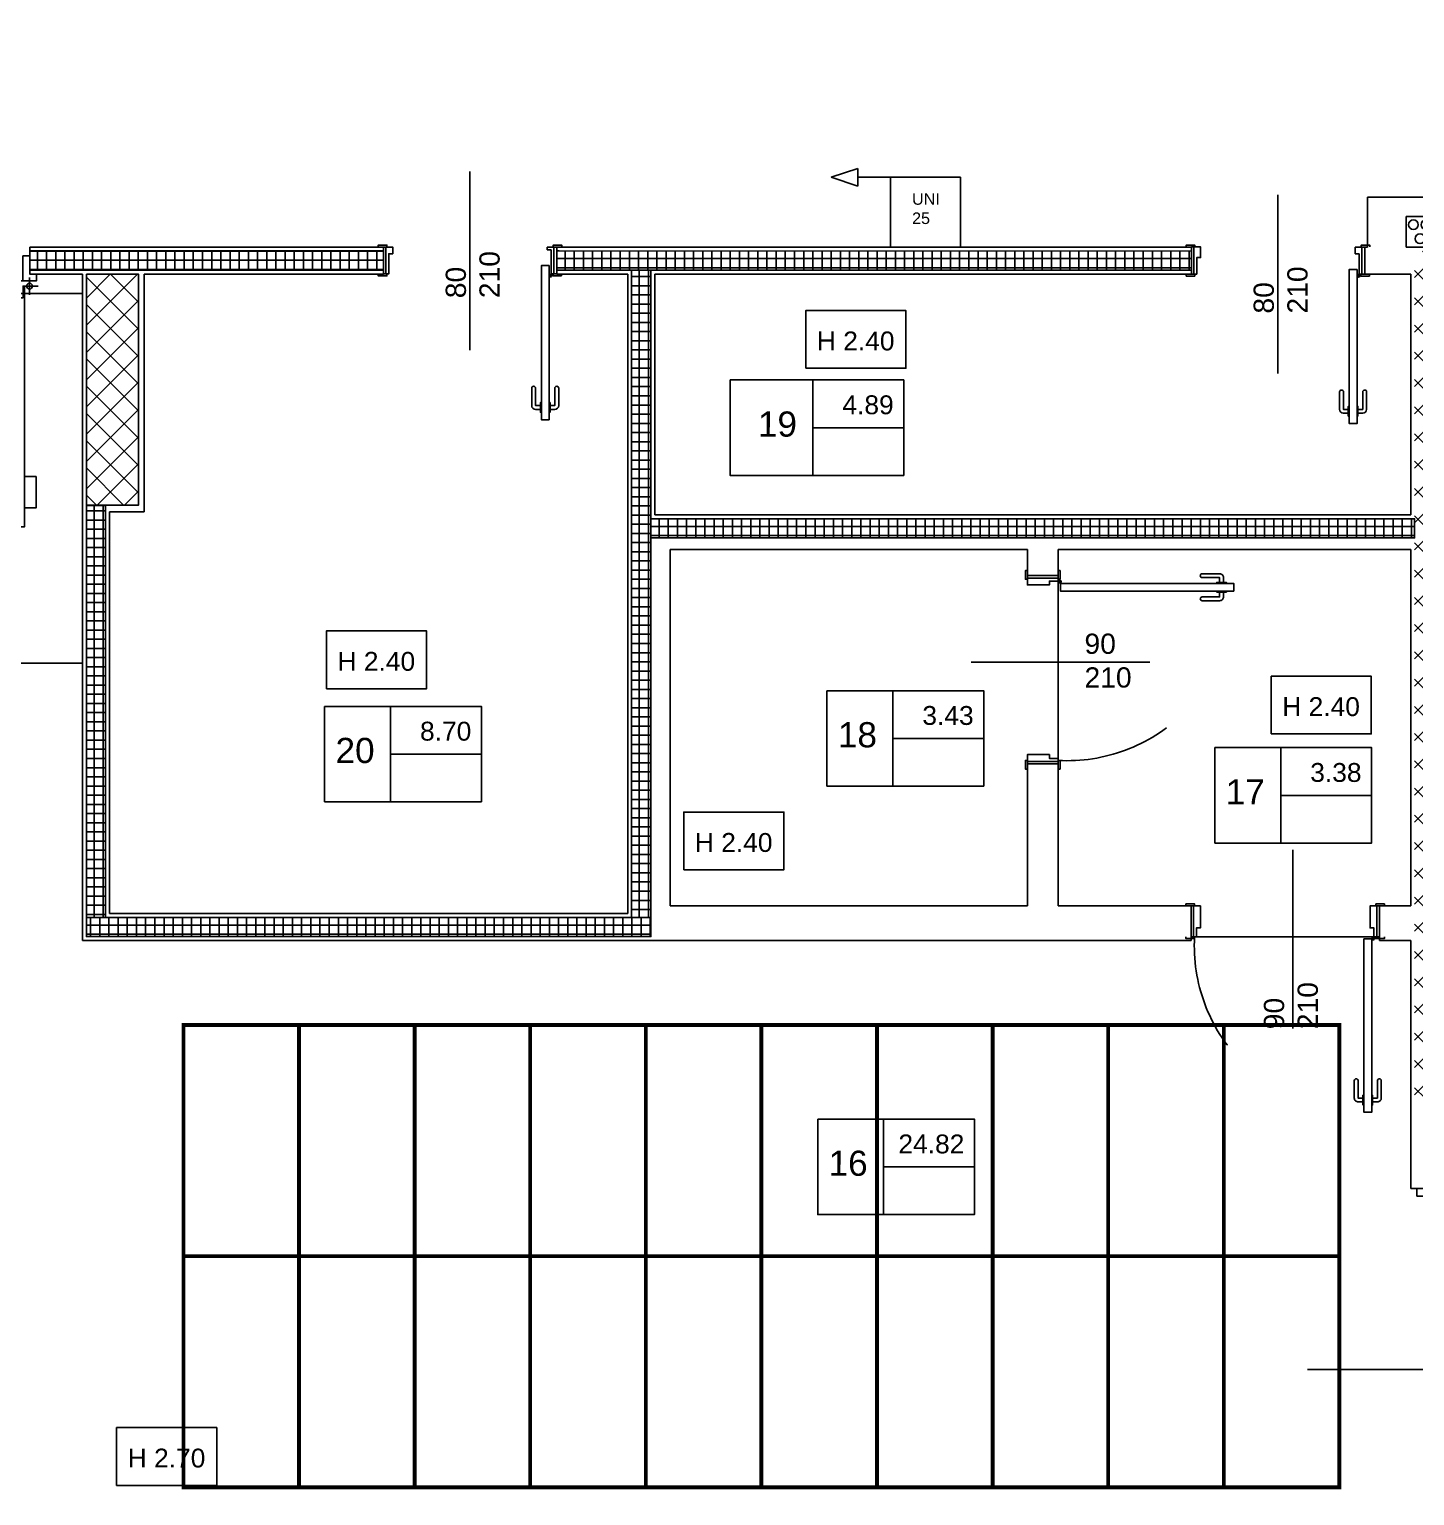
# Model space of a CAD drawing. Header units: millimetres. Extents: x 24747 to 137666, y -34589 to 43444.
# Drawn here: x 110213 to 110932, y 40150 to 40911 of the extents above; entities that cross this region are included whole.
import ezdxf

# ---------------------------------------------------------------- set-up
doc = ezdxf.new("R2010")
doc.units = ezdxf.units.MM
doc.header["$LTSCALE"] = 10
for name, pattern in [('ACAD_ISO03W100', [30, 12, -18]), ('CONTINOUS', [0]), ('DASHED', [19.05, 12.7, -6.35]), ('HIDDEN2', [4.7625, 3.175, -1.5875])]:
    doc.linetypes.add(name, pattern=pattern)
for name, color, linetype in [('EPC INTERRATO DEFINITIVO PILASTRI', 5, 'Continuous'), ('Idranti', 8, 'Continuous'), ('idranti_uni45', 1, 'Continuous'), ('MR_MURATURA REI 120', 41, 'Continuous'), ('Pannelli', 7, 'Continuous'), ('X_cavedi', 20, 'Continuous'), ('X_MURI', 3, 'Continuous'), ('X_Numerazione camere', 8, 'Continuous'), ('X_quote serramenti interni', 251, 'CONTINOUS'), ('X_Serramenti Int', 1, 'Continuous')]:
    doc.layers.add(name, color=color, linetype=linetype)
doc.layers.add('EPC RETINI PIANO INTERRATO DEFINITIVO', color=4, linetype='Continuous', lineweight=0)
doc.styles.add('nomi', font='arial.ttf')

# ---------------------------------------------------------------- blocks, each defined once
blk = doc.blocks.new('porta 120 metallica')
blk.add_line((66, 71.65), (66, -78.72))
at = {"linetype": 'ByBlock'}
for p, q in [((-4.42, -6.24), (3.42, -6.24)), ((0.09, -10.75), (0.09, -1.73))]:
    blk.add_line(p, q, dxfattribs=at)
at = {"color": 5, "linetype": 'HIDDEN2'}
blk.add_line((3.5, -3.53), (123.5, -3.53), dxfattribs=at)
at = {"linetype": 'ByBlock'}
for points in [[(-3.5, 0), (-3.5, -3.53), (3.5, -3.53), (3.5, 9.47), (0, 9.47), (0, 0)], [(123.5, -3.53), (123.5, 9.47), (127, 9.47), (127, 0), (130.5, 0), (130.5, -3.53)], [(8.79, -12.27), (8.79, -131.24), (3.49, -131.24), (3.49, -131.24), (2.79, -131.24), (2.79, -6.24), (3.49, -6.24), (3.49, -12.27)]]:
    blk.add_lwpolyline(points, close=True, dxfattribs=at)
for points in [[(2.8, -121.42), (-3.26, -121.42), (-3.26, -105.12), (2.79, -105.12)], [(8.79, -121.42), (14.85, -121.42), (14.85, -105.12), (8.79, -105.12)]]:
    blk.add_lwpolyline(points, dxfattribs=at)
blk.add_circle((0.09, -6.24), 1.51, dxfattribs=at)
at = {"color": 5, "linetype": 'HIDDEN2'}
blk.add_arc((0.02, -7.99), 123.56, 274.07323, 2.06635, dxfattribs=at)
blk = doc.blocks.new('porta 180 specc')
for p, q in [((-4.07, 88.76), (-4.07, 100.46)), ((-83.02, 90.79), (-83.02, 94.18)), ((-83.02, 94.18), (-64.68, 94.18)), ((-64.68, 94.18), (-64.68, 90.79)), ((-9.14, 93.84), (-0.32, 93.84)), ((0, 97.9), (0, 90.03)), ((3.98, 97.9), (0, 97.9)), ((14.62, 93.97), (3.98, 93.97)), ((14.62, 90.03), (14.62, 93.97)), ((-94.07, 90.01), (-94.07, 90.79)), ((-94.07, 90.79), (-4.07, 90.79)), ((-94.07, 86.65), (-94.07, 90.01)), ((-94.07, 90.01), (-94.07, 90.01)), ((-10.85, 86.65), (-94.07, 86.65)), ((-83.4, 81.03), (-83.4, 86.65)), ((-83.4, 86.65), (-77.77, 86.65)), ((-83.4, 81.03), (-83.4, 86.65)), ((-83.4, 86.65), (-21.52, 86.65)), ((-77.77, 86.65), (-77.77, 81.03)), ((-27.15, 81.03), (-27.15, 86.65)), ((-27.15, 86.65), (-21.52, 86.65)), ((-21.52, 86.65), (-21.52, 81.03)), ((-21.52, 86.65), (-21.52, 81.03)), ((-4.07, 90.01), (-10.85, 90.01)), ((-10.85, 90.01), (-10.85, 86.65)), ((-4.07, 90.79), (-4.07, 90.01)), ((0, 90.03), (14.62, 90.03)), ((0, 89.97), (0, -89.97)), ((-77.77, 81.03), (-83.4, 81.03)), ((-21.52, 81.03), (-83.4, 81.03)), ((-21.52, 81.03), (-27.15, 81.03)), ((71.32, 0), (-117.31, 0)), ((-77.77, -80.97), (-83.4, -80.97)), ((-83.4, -80.97), (-83.4, -86.6)), ((-21.52, -80.97), (-83.4, -80.97)), ((-83.4, -80.97), (-83.4, -86.6)), ((-77.77, -86.6), (-77.77, -80.97)), ((-21.52, -80.97), (-27.15, -80.97)), ((-27.15, -80.97), (-27.15, -86.6)), ((-21.52, -80.97), (-21.52, -86.6)), ((-10.85, -86.6), (-94.07, -86.6)), ((-94.07, -86.6), (-94.07, -89.96)), ((-94.07, -89.96), (-94.07, -89.96)), ((-94.07, -89.96), (-94.07, -90.74)), ((-94.07, -90.74), (-4.07, -90.74)), ((-83.4, -86.6), (-77.77, -86.6)), ((-83.4, -86.6), (-21.52, -86.6)), ((-83.02, -90.74), (-83.02, -94.13)), ((-64.68, -94.13), (-64.68, -90.74)), ((-27.15, -86.6), (-21.52, -86.6)), ((-10.85, -89.96), (-10.85, -86.6)), ((-4.07, -89.96), (-10.85, -89.96)), ((0, -97.85), (0, -89.97)), ((0, -89.97), (14.62, -89.97)), ((14.62, -89.97), (14.62, -93.91)), ((-83.02, -94.13), (-64.68, -94.13)), ((-9.14, -93.78), (1.01, -93.78)), ((3.98, -97.85), (0, -97.85)), ((14.62, -93.91), (3.98, -93.91))]:
    blk.add_line(p, q)
blk.add_lwpolyline([(-4.07, -90.74), (-4.07, -89.96)])
for centre in [(-4.07, 93.84), (-4.07, -93.78)]:
    blk.add_circle(centre, 1.7)
at = {"color": 5, "linetype": 'ACAD_ISO03W100', "ltscale": 0.5}
for centre, start, end in [((-4.66, 89.37), 179.09047, 272.3307), ((-4.66, -89.32), 87.6693, 180.90953)]:
    blk.add_arc(centre, 89.42, start, end, dxfattribs=at)
blk = doc.blocks.new('porta 90 specc')
at = {"extrusion": (0, 0, -1)}
for p, q in [((-45.03, 41.86), (-47.03, 41.86)), ((-46.03, 42.87), (-46.03, 40.86)), ((-29.12, 43.6), (-45.13, 43.6))]:
    blk.add_line(p, q, dxfattribs=at)
for p, q in [((-45.13, 45.1), (-45.13, -49.98)), ((-92.76, 0), (0, 0)), ((-29.12, -51.48), (-45.13, -51.48))]:
    blk.add_line(p, q)
for points in [[(130.94, 41.46), (130.94, 43.95, 0.414214), (128.93, 45.95), (119.91, 45.95, 1), (119.91, 43.95), (128.93, 43.95), (128.93, 41.46)], [(130.94, 36.45), (130.94, 33.94, -0.414214), (128.93, 31.94), (119.91, 31.94, -1), (119.91, 33.94), (128.93, 33.94), (128.93, 36.45)]]:
    blk.add_lwpolyline(points, format="xyb", dxfattribs=at)
for points in [[(45.13, 43.12), (46.13, 43.12), (46.13, 47.55), (45.13, 47.55)], [(29.12, 43.12), (28.12, 43.12), (28.12, 47.55), (29.12, 47.55)], [(132.44, 40.96), (132.44, 41.46), (127.43, 41.46), (127.43, 40.96)], [(29.12, 45.1), (29.12, 40.11), (40.62, 40.11), (40.62, 42.11), (45.13, 42.11), (45.13, 45.1)], [(132.44, 36.95), (132.44, 36.45), (127.43, 36.45), (127.43, 36.95)]]:
    blk.add_lwpolyline(points, dxfattribs=at)
blk.add_lwpolyline([(46.28, 40.96), (46.28, 36.95), (136.28, 36.95), (136.28, 40.96)], close=True, dxfattribs=at)
for points in [[(-45.13, -50.98), (-46.13, -50.98), (-46.13, -55.44), (-45.13, -55.44)], [(-29.12, -52.76), (-29.12, -47.97), (-40.62, -47.97), (-40.62, -49.98), (-45.13, -49.98), (-45.13, -52.76)], [(-29.12, -50.98), (-28.12, -50.98), (-28.12, -55.44), (-29.12, -55.44)]]:
    blk.add_lwpolyline(points)
blk.add_circle((46.03, 41.86), 0.652, dxfattribs=at)
at = {"color": 5, "linetype": 'ACAD_ISO03W100', "ltscale": 0.5, "extrusion": (0, 0, -1)}
blk.add_arc((49.84, 35.35), 86.46, 266.87807, 1.05972, dxfattribs=at)
blk = doc.blocks.new('cavedio grigia e nera')
at = {"color": 2}
for centre, start, end in [((1740.13, 44244.7, 0), 360, 180), ((1745.23, 44244.7, 0), 180, 360), ((1754.01, 44244.7, 0), 360, 180), ((1759.1, 44244.7, 0), 180, 360)]:
    blk.add_arc(centre, 2.55, start, end, dxfattribs=at)
at = {"layer": 'X_cavedi'}
for p, q in [((1723.78, 44252.63), (1723.78, 44236.63)), ((1763.96, 44252.63), (1723.78, 44252.63)), ((1763.96, 44236.63), (1763.96, 44252.63)), ((1723.78, 44236.63), (1763.96, 44236.63))]:
    blk.add_line(p, q, dxfattribs=at)
for centre, radius in [((1731.01, 44248.24), 2.5), ((1742.68, 44244.7, 0), 6.11), ((1742.68, 44244.7, 0), 6.11), ((1742.68, 44244.7, 0), 5.43), ((1756.56, 44244.7, 0), 6.11), ((1756.56, 44244.7, 0), 5.43), ((1727.58, 44240.96), 2.5), ((1734.06, 44240.96), 2.5)]:
    blk.add_circle(centre, radius, dxfattribs=at)
blk = doc.blocks.new('A$C7F2C6A65')
at = {"layer": 'Idranti', "color": 1}
for p, q in [((42344.8, 21429.1), (42358.53, 21433.75)), ((42358.53, 21433.75), (42358.53, 21424.44)), ((42344.8, 21429.1), (42358.53, 21424.44)), ((42393.67, 21429.1), (42358.53, 21429.1))]:
    blk.add_line(p, q, dxfattribs=at)
blk.add_lwpolyline([(42375.52, 21429.1), (42411.81, 21429.1), (42411.81, 21392.81), (42375.52, 21392.81)], close=True, dxfattribs=at)
at = {"layer": 'Idranti', "insert": (42386.72, 21412.8, 0), "char_height": 6, "width": 116.6418, "attachment_point": 4, "rotation": 0.04424, "style": 'nomi'}
blk.add_mtext('UNI\\P25', dxfattribs=at)

msp = doc.modelspace()

# ---------------------------------------------------------------- hatches: boundary and pattern name
at = {"layer": 'EPC RETINI PIANO INTERRATO DEFINITIVO'}
h = msp.add_hatch(dxfattribs=at)
h.set_pattern_fill('_USER', color=256, scale=10, angle=45, style=0, double=1, pattern_type=0)
h.set_pattern_definition([(45, (157624.513, 6383.593), (-7.0710678, 7.0710678), []), (135, (157624.513, 6383.593), (-7.0710678, -7.0710678), [])])
h.paths.add_polyline_path([(108851.46132, 41258.30505), (108896.46132, 41258.30505), (108896.46132, 41208.30505), (108851.46132, 41208.30505)])
h.paths.add_polyline_path([(108851.46132, 40862.30505), (108896.46132, 40862.30505), (108896.46132, 40812.30505), (108851.46132, 40812.30505)])
h.paths.add_polyline_path([(109268.20701, 40828.18846), (109268.20701, 40801.18846), (109388.20701, 40801.18846), (109388.20701, 40828.18846)])
h.paths.add_polyline_path([(109851.46318, 40784.32741), (109878.46318, 40784.32741), (109878.46318, 40553.62981), (109851.46318, 40553.62981)])
h.paths.add_polyline_path([(110242.97444, 40784.32741), (110269.97444, 40784.32741), (110269.97444, 40664.32741), (110242.97444, 40664.32741)])
h.paths.add_polyline_path([(110952.44177, 40356.30491), (110932.44177, 40356.30491), (110932.44177, 40796.30491), (110952.44177, 40796.30491)])
h.paths.add_polyline_path([(111607.37262, 40584.30491), (111884.43408, 40584.30491), (111884.43408, 40568.32323), (111607.37262, 40568.32323)])
h.paths.add_polyline_path([(111607.37262, 40769.30491), (111884.37262, 40769.30491), (111884.37262, 40796.30491), (111580.37262, 40796.30491), (111580.37262, 40356.30491), (111884.37262, 40356.30491), (111884.37262, 40383.30491), (111607.37262, 40383.30491)])
at = {"layer": 'MR_MURATURA REI 120'}
h = msp.add_hatch(dxfattribs=at)
h.set_pattern_fill('NET', color=256, scale=1.5, style=0)
h.set_pattern_definition([(0, (114708.576, -15001.19), (0, 4.7625), []), (90, (114708.576, -15001.19), (-4.7625, 3e-16), [])])
edge = h.paths.add_edge_path()
edge.add_line((110392.60161, 40796.33307), (110397.19708, 40796.33307))
edge.add_line((110397.19708, 40796.33307), (110397.19708, 40786.33307))
edge.add_line((110397.19708, 40786.33307), (110213.59003, 40786.33307))
edge.add_line((110213.59003, 40786.33307), (110213.59003, 40796.33307))
edge.add_line((110213.59003, 40796.33307), (110397.19708, 40796.33307))
h = msp.add_hatch(dxfattribs=at)
h.set_pattern_fill('NET', color=256, scale=1.5, style=0)
h.set_pattern_definition([(180, (106605.2795, 10550.4603), (0, 4.7625), []), (90, (106605.2795, 10550.4603), (4.7625, 3e-16), [])])
edge = h.paths.add_edge_path()
edge.add_line((110488.34781, 40796.31229), (110487.1982, 40796.31229))
edge.add_line((110487.1982, 40796.31229), (110487.1982, 40786.31229))
edge.add_line((110487.1982, 40786.31229), (110816.55249, 40786.30332))
edge.add_line((110816.55249, 40786.30332), (110816.55234, 40796.30332))
edge.add_line((110816.55234, 40796.30332), (110487.1982, 40796.31229))
h = msp.add_hatch(dxfattribs=at)
h.set_pattern_fill('NET', color=256, scale=1.5, angle=90, style=0)
h.set_pattern_definition([(90, (140771.856, 45054.9817), (-4.7625, 3e-16), []), (180, (140771.856, 45054.9817), (-6e-16, -4.7625), [])])
h.paths.add_polyline_path([(110526.01136, 40786.31089), (110536.01136, 40786.31089), (110536.01154, 40450.3155), (110526.01136, 40450.31566)])
h = msp.add_hatch(dxfattribs=at)
h.set_pattern_fill('NET', color=256, scale=1.5, angle=90, style=0)
h.set_pattern_definition([(90, (140488.8214, 45028.6144), (-4.7625, 3e-16), []), (180, (140488.8214, 45028.6144), (-6e-16, -4.7625), [])])
h.paths.add_polyline_path([(110242.97677, 40664.14335), (110252.97677, 40664.14335), (110252.97696, 40450.31995), (110242.97677, 40450.32011)])
h = msp.add_hatch(dxfattribs=at)
h.set_pattern_fill('NET', color=256, scale=1.5, style=0)
h.set_pattern_definition([(180, (106711.169, 10411.4735), (0, 4.7625), []), (90, (106711.169, 10411.4735), (4.7625, 3e-16), [])])
edge = h.paths.add_edge_path()
edge.add_line((110537.16096, 40657.32555), (110536.01136, 40657.32555))
edge.add_line((110536.01136, 40657.32555), (110536.01136, 40647.32555))
edge.add_line((110536.01136, 40647.32555), (110932.44177, 40647.31657))
edge.add_line((110932.44177, 40647.31657), (110932.44162, 40657.31657))
edge.add_line((110932.44162, 40657.31657), (110536.01136, 40657.32555))
h = msp.add_hatch(dxfattribs=at)
h.set_pattern_fill('NET', color=256, scale=1.5, style=0)
h.set_pattern_definition([(180, (106416.132, 10204.468), (0, 4.7625), []), (90, (106416.132, 10204.468), (4.7625, 3e-16), [])])
h.paths.add_polyline_path([(110242.97677, 40450.32011), (110242.97677, 40440.32011), (110536.01154, 40440.31545), (110536.01154, 40450.31113)])

# ---------------------------------------------------------------- linework, layer by layer
at = {"layer": 'EPC INTERRATO DEFINITIVO PILASTRI', "elevation": 0}
msp.add_lwpolyline([(110242.97444, 40784.32741), (110269.97444, 40784.32741), (110269.97444, 40664.32741), (110242.97444, 40664.32741)], close=True, dxfattribs=at)
at = {"layer": 'idranti_uni45', "linetype": 'Continuous'}
msp.add_line((110696.64841, 40798.28425, 0), (110696.64841, 40834.57225, 0), dxfattribs=at)
at = {"layer": 'MR_MURATURA REI 120', "elevation": 0}
for points in [[(110392.60161, 40796.33307), (110397.19708, 40796.33307), (110397.19708, 40786.33307), (110213.59003, 40786.33307), (110213.59003, 40796.33307), (110397.19708, 40796.33307)], [(110488.34781, 40796.31229), (110487.1982, 40796.31229), (110487.1982, 40786.31229), (110816.55249, 40786.30332), (110816.55234, 40796.30332), (110487.1982, 40796.31229)], [(110526.01136, 40786.31089), (110526.01136, 40786.31089), (110536.01136, 40786.31089), (110536.01154, 40450.3155), (110526.01136, 40450.31566), (110526.01136, 40786.31089)], [(110242.97677, 40664.14335), (110242.97677, 40664.14335), (110252.97677, 40664.14335), (110252.97696, 40450.31995), (110242.97677, 40450.32011), (110242.97677, 40664.14335)], [(110537.16096, 40657.32555), (110536.01136, 40657.32555), (110536.01136, 40647.32555), (110932.44177, 40647.31657), (110932.44162, 40657.31657), (110536.01136, 40657.32555)], [(110242.97677, 40450.32011), (110242.97677, 40450.32011), (110242.97677, 40440.32011), (110536.01154, 40440.31545), (110536.01154, 40450.31113), (110242.97677, 40450.32011)]]:
    msp.add_lwpolyline(points, dxfattribs=at)
at = {"layer": 'Pannelli', "color": 2, "const_width": 2}
for points in [[(110293.36623, 40394.42546), (110293.36623, 40274.42546), (110353.36623, 40274.42546), (110353.36623, 40394.42546)], [(110353.36623, 40394.42546), (110353.36623, 40274.42546), (110413.36623, 40274.42546), (110413.36623, 40394.42546)], [(110413.36623, 40394.42546), (110413.36623, 40274.42546), (110473.36623, 40274.42546), (110473.36623, 40394.42546)], [(110473.36623, 40394.42546), (110473.36623, 40274.42546), (110533.36623, 40274.42546), (110533.36623, 40394.42546)], [(110533.36623, 40394.42546), (110533.36623, 40274.42546), (110593.36623, 40274.42546), (110593.36623, 40394.42546)], [(110593.36623, 40394.42546), (110593.36623, 40274.42546), (110653.36623, 40274.42546), (110653.36623, 40394.42546)], [(110653.36623, 40394.42546), (110653.36623, 40274.42546), (110713.36623, 40274.42546), (110713.36623, 40394.42546)], [(110713.36623, 40394.42546), (110713.36623, 40274.42546), (110773.36623, 40274.42546), (110773.36623, 40394.42546)], [(110773.36623, 40394.42546), (110773.36623, 40274.42546), (110833.36623, 40274.42546), (110833.36623, 40394.42546)], [(110833.36623, 40394.42546), (110833.36623, 40274.42546), (110893.36623, 40274.42546), (110893.36623, 40394.42546)], [(110293.36623, 40274.42546), (110293.36623, 40154.42546), (110353.36623, 40154.42546), (110353.36623, 40274.42546)], [(110353.36623, 40274.42546), (110353.36623, 40154.42546), (110413.36623, 40154.42546), (110413.36623, 40274.42546)], [(110413.36623, 40274.42546), (110413.36623, 40154.42546), (110473.36623, 40154.42546), (110473.36623, 40274.42546)], [(110473.36623, 40274.42546), (110473.36623, 40154.42546), (110533.36623, 40154.42546), (110533.36623, 40274.42546)], [(110533.36623, 40274.42546), (110533.36623, 40154.42546), (110593.36623, 40154.42546), (110593.36623, 40274.42546)], [(110593.36623, 40274.42546), (110593.36623, 40154.42546), (110653.36623, 40154.42546), (110653.36623, 40274.42546)], [(110653.36623, 40274.42546), (110653.36623, 40154.42546), (110713.36623, 40154.42546), (110713.36623, 40274.42546)], [(110713.36623, 40274.42546), (110713.36623, 40154.42546), (110773.36623, 40154.42546), (110773.36623, 40274.42546)], [(110773.36623, 40274.42546), (110773.36623, 40154.42546), (110833.36623, 40154.42546), (110833.36623, 40274.42546)], [(110833.36623, 40274.42546), (110833.36623, 40154.42546), (110893.36623, 40154.42546), (110893.36623, 40274.42546)]]:
    msp.add_lwpolyline(points, close=True, dxfattribs=at)
at = {"layer": 'X_cavedi', "linetype": 'DASHED', "ltscale": 2, "elevation": 0}
msp.add_lwpolyline([(110027.3653, 40774.32094), (110240.97444, 40774.32094), (110240.97444, 40582.2983), (110027.3654, 40582.29831)], close=True, dxfattribs=at)
at = {"layer": 'X_MURI'}
for p, q in [((110907.99487, 40798.32093, 0), (110907.99487, 40824.30491, 0)), ((110907.99487, 40824.30491, 0), (110978.17653, 40824.30491, 0)), ((110927.99487, 40814.30491, 0), (110968.17653, 40814.30491, 0)), ((110927.99487, 40814.30491, 0), (110927.99487, 40798.32093, 0)), ((110731.41792, 40641.32189, 0), (110546.01847, 40641.32586, 0))]:
    msp.add_line(p, q, dxfattribs=at)
at = {"layer": 'X_MURI', "ltscale": 4}
for p, q in [((110397.19713, 40798.30843, 0), (110213.59002, 40798.31121, 0)), ((110397.19713, 40798.30843, 0), (110397.19681, 40784.30965, 0)), ((110487.19823, 40798.30917, 0), (110487.19802, 40784.88516, 0)), ((110816.55232, 40798.30536, 0), (110487.19823, 40798.30707, 0)), ((110816.55231, 40798.30536, 0), (110816.55252, 40784.281, 0)), ((110906.55346, 40798.32093, 0), (110906.55374, 40784.2806, 0)), ((110397.19681, 40784.30965, 0), (110272.97443, 40784.31212, 0)), ((110524.01219, 40784.30696, 0), (110487.19801, 40784.30786, 0)), ((110524.00564, 40452.31503, 0), (110524.01219, 40784.30696, 0)), ((110538.00778, 40659.34504, 0), (110538.01053, 40784.30696, 0)), ((110816.55252, 40784.281, 0), (110538.01053, 40784.30696, 0)), ((110538.01307, 40659.32028, 0), (110538.01053, 40784.30696, 0)), ((110930.44197, 40784.28054, 0), (110906.55374, 40784.2806, 0)), ((110254.97444, 40660.92747, 0), (110272.97445, 40660.92747, 0)), ((110914.27206, 40659.32097, 0), (110538.01307, 40659.32028, 0)), ((110930.44177, 40659.32097, 0), (110914.27206, 40659.32097, 0)), ((110546.01453, 40456.31483, 0), (110546.01847, 40641.32586, 0)), ((110731.41792, 40641.32619, 0), (110731.41798, 40627.90161, 0)), ((110747.41792, 40641.32619, 0), (110747.41798, 40627.90161, 0)), ((110914.272, 40641.32619, 0), (110747.41792, 40641.32619, 0)), ((110930.44171, 40641.32619, 0), (110914.272, 40641.32619, 0)), ((110546.01708, 40456.31519, 0), (110546.01566, 40525.47558, 0)), ((110731.41798, 40530.03795, 0), (110731.41798, 40456.31536, 0)), ((110747.41798, 40530.03795, 0), (110747.41798, 40456.31536, 0))]:
    msp.add_line(p, q, dxfattribs=at)
at = {"layer": 'X_MURI', "ltscale": 30}
for p, q in [((110213.59004, 40784.32741, 0), (110213.59002, 40798.31121, 0)), ((110907.99487, 40798.32093, 0), (110906.55346, 40798.32093, 0)), ((110968.17653, 40798.32093, 0), (110927.99487, 40798.32093, 0)), ((110213.59004, 40784.32741, 0), (110240.97444, 40784.32741, 0)), ((110240.97444, 40784.32741, 0), (110240.97444, 40438.31536, 0)), ((110272.97445, 40660.92747, 0), (110272.97443, 40784.31212, 0)), ((110930.44177, 40784.30697, 0), (110930.44177, 40659.32097, 0)), ((110254.97444, 40660.92747, 0), (110254.97444, 40452.31536, 0)), ((110930.44171, 40641.32619, 0), (110930.44177, 40624.32097, 0)), ((110731.40732, 40627.90161, 0), (110747.40732, 40627.90161, 0)), ((110930.44177, 40456.31536, 0), (110930.44177, 40624.32097, 0)), ((110731.40732, 40530.03795, 0), (110747.40732, 40530.03795, 0)), ((110524.00564, 40452.31471, 0), (110254.97444, 40452.31536, 0)), ((110731.41798, 40456.31536, 0), (110546.01453, 40456.31458, 0)), ((110816.40839, 40456.31536, 0), (110747.41798, 40456.31536, 0)), ((110816.40839, 40456.31536, 0), (110816.40839, 40438.31536, 0)), ((110930.44177, 40456.31536, 0), (110914.27206, 40456.31536, 0)), ((110914.27206, 40456.31536, 0), (110914.27206, 40438.31536, 0)), ((110816.40839, 40438.31536, 0), (110240.97444, 40438.31536, 0)), ((110930.44177, 40438.31536, 0), (110914.27206, 40438.31536, 0)), ((110930.44177, 40309.4934, 0), (110930.44177, 40438.31536, 0)), ((110944.22735, 40309.4934, 0), (110930.44177, 40309.4934, 0))]:
    msp.add_line(p, q, dxfattribs=at)
at = {"layer": 'X_MURI', "ltscale": 30, "elevation": 0}
msp.add_lwpolyline([(110930.44177, 40624.32097), (110930.44171, 40641.32619)], dxfattribs=at)
at = {"layer": 'X_Numerazione camere'}
for p, q in [((110620.10759, 40729.33265), (110620.10759, 40679.79171)), ((110620.10759, 40704.56218), (110667.27029, 40704.56218)), ((110661.60948, 40568.02815), (110661.60948, 40518.48721)), ((110400.87574, 40559.87344), (110400.87574, 40510.3325)), ((110661.60948, 40543.25768), (110708.77218, 40543.25768)), ((110400.87574, 40535.10297), (110448.03844, 40535.10297)), ((110862.94306, 40538.44502), (110862.94306, 40488.90408)), ((110862.94306, 40513.67455), (110910.10576, 40513.67455)), ((110656.78663, 40345.56885), (110656.78663, 40296.02791)), ((110656.78663, 40320.79838), (110703.94933, 40320.79838))]:
    msp.add_line(p, q, dxfattribs=at)
for points in [[(110616.42475, 40735.39992), (110668.39153, 40735.39992), (110668.39153, 40765.39992), (110616.42475, 40765.39992)], [(110577.09526, 40729.33265), (110667.27029, 40729.33265), (110667.27029, 40679.79171), (110577.09526, 40679.79171)], [(110367.6003, 40569.05552), (110419.56708, 40569.05552), (110419.56708, 40599.05552), (110367.6003, 40599.05552)], [(110857.9764, 40545.5534), (110909.94318, 40545.5534), (110909.94318, 40575.5534), (110857.9764, 40575.5534)], [(110627.39688, 40568.02815), (110708.77218, 40568.02815), (110708.77218, 40518.48721), (110627.39688, 40518.48721)], [(110366.66314, 40559.87344), (110448.03844, 40559.87344), (110448.03844, 40510.3325), (110366.66314, 40510.3325)], [(110828.73046, 40538.44502), (110910.10576, 40538.44502), (110910.10576, 40488.90408), (110828.73046, 40488.90408)], [(110553.0916, 40475.01642), (110605.05838, 40475.01643), (110605.05838, 40505.01643), (110553.0916, 40505.01642)], [(110622.57403, 40345.56885), (110703.94933, 40345.56885), (110703.94933, 40296.02791), (110622.57403, 40296.02791)], [(110258.71264, 40155.40658), (110310.67941, 40155.40658), (110310.67941, 40185.40658), (110258.71264, 40185.40658)]]:
    msp.add_lwpolyline(points, close=True, dxfattribs=at)
at = {"layer": 'X_Serramenti Int'}
for p, q in [((110442.0827, 40744.75138, 0), (110442.0827, 40837.5101, 0)), ((110861.43788, 40732.7665, 0), (110861.43788, 40825.52523, 0)), ((110398.46436, 40798.37002, 0), (110398.46406, 40784.37014)), ((110817.83487, 40798.38851, 0), (110817.83378, 40784.281, 0)), ((110398.18164, 40784.37014), (110397.1828, 40784.37014)), ((110817.55135, 40784.281, 0), (110816.55252, 40784.281, 0))]:
    msp.add_line(p, q, dxfattribs=at)
at = {"layer": 'X_Serramenti Int', "extrusion": (0, 0, -1)}
for p, q in [((110487.18295, 40798.30244, 0), (110482.19162, 40798.30244, 0)), ((110482.19162, 40798.30244, 0), (110482.19163, 40796.893, 0)), ((110482.19163, 40796.893, 0), (110484.19708, 40796.893, 0)), ((110484.19708, 40796.893, 0), (110484.19694, 40784.37809, 0)), ((110485.67886, 40798.30271, 0), (110485.67867, 40784.37823, 0)), ((110906.55346, 40798.32093, 0), (110901.56212, 40798.32093, 0)), ((110901.56212, 40798.32093, 0), (110901.56214, 40794.91149, 0)), ((110901.56214, 40794.91149, 0), (110903.56759, 40794.91149, 0)), ((110903.56759, 40794.91149, 0), (110903.56785, 40784.28012, 0)), ((110905.04937, 40798.32119, 0), (110905.04958, 40784.28025, 0)), ((110483.94619, 40784.4776, 0), (110483.94619, 40782.47216, 0)), ((110484.19694, 40784.37858, 0), (110487.18283, 40784.37858, 0)), ((110485.19966, 40784.37858, 0), (110485.19966, 40783.37585, 0)), ((110489.63393, 40783.37585, 0), (110489.63393, 40784.37858, 0)), ((110903.3171, 40784.37963, 0), (110903.3167, 40784.50007, 0)), ((110903.56785, 40784.2806, 0), (110906.55374, 40784.2806, 0)), ((110904.57057, 40784.2806, 0), (110904.57057, 40783.27788, 0)), ((110909.00484, 40783.27788, 0), (110909.00484, 40784.2806, 0)), ((110484.94891, 40783.47488, 0), (110482.94347, 40783.47488, 0)), ((110485.19966, 40783.37585, 0), (110489.63393, 40783.37585, 0)), ((110904.31982, 40783.3769, 0), (110902.31438, 40783.3769, 0)), ((110904.57057, 40783.27788, 0), (110909.00484, 40783.27788, 0))]:
    msp.add_line(p, q, dxfattribs=at)
at = {"layer": 'X_Serramenti Int', "elevation": 0}
for points in [[(110398.96572, 40798.37002), (110398.96572, 40799.37274), (110394.50917, 40799.37274), (110394.50917, 40798.37002)], [(110818.33623, 40798.38851), (110818.33623, 40799.39123), (110813.87968, 40799.39123), (110813.87968, 40798.38851)], [(110397.18194, 40798.37002), (110401.97389, 40798.37002), (110401.97391, 40794.8716), (110399.96846, 40794.8716), (110399.96815, 40784.37014), (110397.1828, 40784.37014)], [(110816.55245, 40798.38851), (110821.3444, 40798.38851), (110821.34442, 40792.89009), (110819.33897, 40792.89009), (110819.33786, 40784.281), (110816.55252, 40784.281)], [(110398.96542, 40784.37014), (110398.96542, 40783.36741), (110394.50887, 40783.36741), (110394.50887, 40784.37014)], [(110818.33514, 40784.281), (110818.33514, 40783.27828), (110813.87859, 40783.27828), (110813.87859, 40784.281)]]:
    msp.add_lwpolyline(points, dxfattribs=at)
at = {"layer": 'X_Serramenti Int', "extrusion": (0, 0, -1), "elevation": 0}
for points in [[(-110485.30554, 40798.37577), (-110485.30554, 40799.37849), (-110489.73981, 40799.37849), (-110489.73981, 40798.37577)], [(-110904.67605, 40798.39425), (-110904.67605, 40799.39698), (-110909.11031, 40799.39698), (-110909.11031, 40798.39425)], [(-110479.13881, 40712.55402), (-110478.63745, 40712.55402), (-110478.63745, 40717.56764), (-110479.13881, 40717.56764)], [(-110483.1497, 40712.55402), (-110483.65106, 40712.55402), (-110483.65106, 40717.56764), (-110483.1497, 40717.56764)], [(-110898.50932, 40710.57251), (-110898.00795, 40710.57251), (-110898.00795, 40715.58613), (-110898.50932, 40715.58613)], [(-110902.52021, 40710.57251), (-110903.02157, 40710.57251), (-110903.02157, 40715.58613), (-110902.52021, 40715.58613)]]:
    msp.add_lwpolyline(points, dxfattribs=at)
for points in [[(-110483.1497, 40788.71087), (-110479.13881, 40788.71087), (-110479.13881, 40708.71087), (-110483.1497, 40708.71087)], [(-110902.52021, 40786.72936), (-110898.50932, 40786.72936), (-110898.50932, 40706.72936), (-110902.52021, 40706.72936)]]:
    msp.add_lwpolyline(points, close=True, dxfattribs=at)
for points in [[(-110478.63745, 40714.05811), (-110476.13064, 40714.05811, 0.414213562), (-110474.12519, 40716.06355), (-110474.12519, 40725.08807, 1), (-110476.13064, 40725.08807), (-110476.13064, 40716.06355), (-110478.63745, 40716.06355)], [(-110483.65106, 40714.05811), (-110486.13559, 40714.05811, -0.414213562), (-110488.14104, 40716.06355), (-110488.14104, 40725.08807, -1), (-110486.13559, 40725.08807), (-110486.13559, 40716.06355), (-110483.65106, 40716.06355)], [(-110898.00795, 40712.0766), (-110895.50115, 40712.0766, 0.414213562), (-110893.4957, 40714.08204), (-110893.4957, 40723.10655, 1), (-110895.50115, 40723.10655), (-110895.50115, 40714.08204), (-110898.00795, 40714.08204)], [(-110903.02157, 40712.0766), (-110905.5061, 40712.0766, -0.414213562), (-110907.51154, 40714.08204), (-110907.51154, 40723.10655, -1), (-110905.5061, 40723.10655), (-110905.5061, 40714.08204), (-110903.02157, 40714.08204)]]:
    msp.add_lwpolyline(points, format="xyb", dxfattribs=at)
at = {"layer": 'X_Serramenti Int', "extrusion": (0, 0, -1)}
for centre in [(-110483.94619, 40783.47488, 0), (-110903.3171, 40783.3769, 0)]:
    msp.add_circle(centre, 0.65177, dxfattribs=at)

# ---------------------------------------------------------------- block references
at = {"layer": 'Idranti', "color": 1}
msp.add_blockref('A$C7F2C6A65', (68284.839, 19405.47288), dxfattribs=at)
at = {"layer": 'X_cavedi', "color": 253, "xscale": -1, "rotation": 180}
msp.add_blockref('cavedio grigia e nera', (109204.21836, 85050.93537, 0), dxfattribs=at)
at = {"layer": 'X_Serramenti Int', "xscale": -1}
for name, p in [('porta 120 metallica', (110213.59004, 40784.32741, 0)), ('porta 90 specc', (110702.27795, 40582.80134, 0)), ('porta 180 specc', (110948.20365, 40215.52663, 0))]:
    msp.add_blockref(name, p, dxfattribs=at)
at = {"layer": 'X_Serramenti Int', "xscale": -1, "rotation": 270}
msp.add_blockref('porta 90 specc', (110869.17179, 40485.43406, 0), dxfattribs=at)

# ---------------------------------------------------------------- texts
at = {"layer": 'X_Numerazione camere', "char_height": 8.1648, "width": 81.6492608, "attachment_point": 6, "rotation": 359.95576257, "style": 'nomi'}
for s, insert in [('{\\fArial|b0|i0|c238|p34;\\H1.2x;H 2.\\fArial|b0|i0|c0|p34;40}', (110662.47296, 40749.52045, 0)), ('{\\H1.2x;4.89}', (110662.03754, 40716.3791, 0)), ('{\\fArial|b0|i0|c238|p34;\\H1.2x;H 2.\\fArial|b0|i0|c0|p34;40}', (110413.64851, 40583.17605, 0)), ('{\\fArial|b0|i0|c238|p34;\\H1.2x;H 2.\\fArial|b0|i0|c0|p34;40}', (110904.02461, 40559.67393, 0)), ('{\\fArial|b0|i0|c238|p34;\\H1.2x;3.\\fArial|b0|i0|c0|p34;43}', (110703.53944, 40555.0746, 0)), ('{\\H1.2x;8.70}', (110442.80569, 40546.91989, 0)), ('{\\fArial|b0|i0|c238|p34;\\H1.2x;3.\\fArial|b0|i0|c0|p34;38}', (110904.87302, 40525.49147, 0)), ('{\\fArial|b0|i0|c238|p34;\\H1.2x;H 2.\\fArial|b0|i0|c0|p34;40}', (110599.13981, 40489.13696, 0)), ('{\\H1.2x;24.82}', (110698.71659, 40332.6153, 0)), ('{\\H1.2x;H 2.70}', (110304.76085, 40169.52711, 0))]:
    msp.add_mtext(s, dxfattribs=dict(at, insert=insert))
at = {"layer": 'X_Numerazione camere', "color": 1, "char_height": 8.1648, "width": 81.6492608, "attachment_point": 6, "rotation": 359.95576257, "style": 'nomi'}
for s, insert in [('{\\H1.6x;19}', (110611.83721, 40706.35844)), ('{\\H1.6x;18}', (110653.3391, 40545.05393)), ('{\\H1.6x;20}', (110392.60536, 40536.89923)), ('{\\fArial|b0|i0|c238|p34;\\H1.6x;1\\fArial|b0|i0|c0|p34;7}', (110854.67269, 40515.47081)), ('{\\fArial|b0|i0|c238|p34;\\H1.6x;1\\fArial|b0|i0|c0|p34;6}', (110648.51626, 40322.59464))]:
    msp.add_mtext(s, dxfattribs=dict(at, insert=insert))
at = {"layer": 'X_quote serramenti interni', "char_height": 10.5, "attachment_point": 6, "style": 'nomi'}
for s, insert, width, rotation in [('\\pxql;80\\P210', (110443.49291, 40876.80222, 0), 105, 90.04793015), ('\\pxql;80\\P210', (110862.8481, 40868.82677, 0), 105, 90.04793015), ('\\pxql;90\\P210', (110866.06617, 40583.64791, 0), 105.0016214, 0.04423743), ('\\pxql;90\\P210', (110868.1899, 40497.26569, 0), 105.0016214, 90.04423743)]:
    msp.add_mtext(s, dxfattribs=dict(at, insert=insert, width=width, rotation=rotation))

doc.saveas('drawing.dxf')
